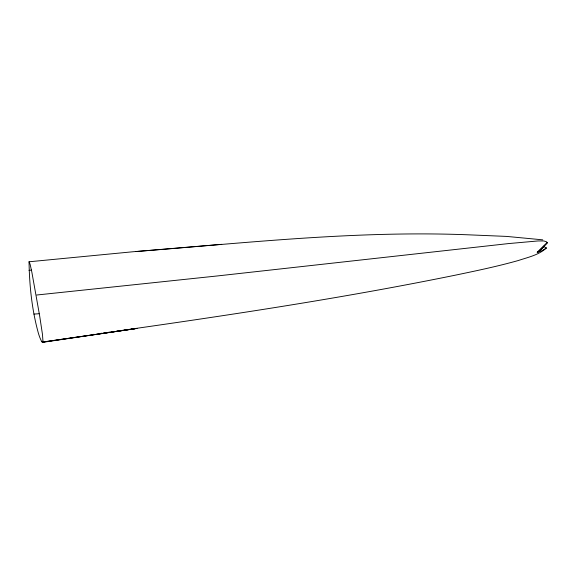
<?xml version="1.0" encoding="UTF-8"?>
<svg xmlns="http://www.w3.org/2000/svg" width="576" height="576" viewBox="0 0 576 576"><rect width="100%" height="100%" fill="white"/><g stroke="black" fill="none" stroke-linecap="round" stroke-linejoin="round"><path stroke-width="0.86" d="M221.724 244.325L132.458 251.806L29.038 261.785C29.426 285.883 31.975 310.37 38.52 333.677A73.145 9.302 83.6 0 0 39.938 337.774L41.479 341.23L42.545 342.353L137.03 328.406L42.106 342.144L134.906 328.774M42.545 342.353L42.934 340.826L42.466 334.39L39.643 315.756L31.86 272.21L30.118 264.276L29.038 261.785M538.956 251.669L544.694 245.599L538.603 251.957L547.2 242.806L546.523 241.805L543.845 240.962L538.15 240.941L508.327 243.605L217.289 275.954L36.72 295.013M544.428 246.902L546.437 247.975C538.754 255.074 527.998 257.292 518.357 260.503C497.419 266.414 476.093 270.835 454.81 275.278C343.267 298.022 230.645 314.942 117.979 330.991L116.208 331.236M546.437 247.975L542.081 250.661L537.142 252.302M92.354 334.555L94.118 334.31M100.303 333.454L102.074 333.202M103.838 332.957L106.488 332.59M108.259 332.345L110.023 332.1M111.794 331.855L114.444 331.481M41.436 341.525L43.193 341.287M28.98 270.367L31.637 270.122M135.547 251.568C245.916 242.928 356.544 230.479 467.41 234.778L506.527 236.405L542.722 239.839M33.905 314.078L39.082 313.74M547.2 242.806L537.545 252.18L547.2 242.806"/></g></svg>
